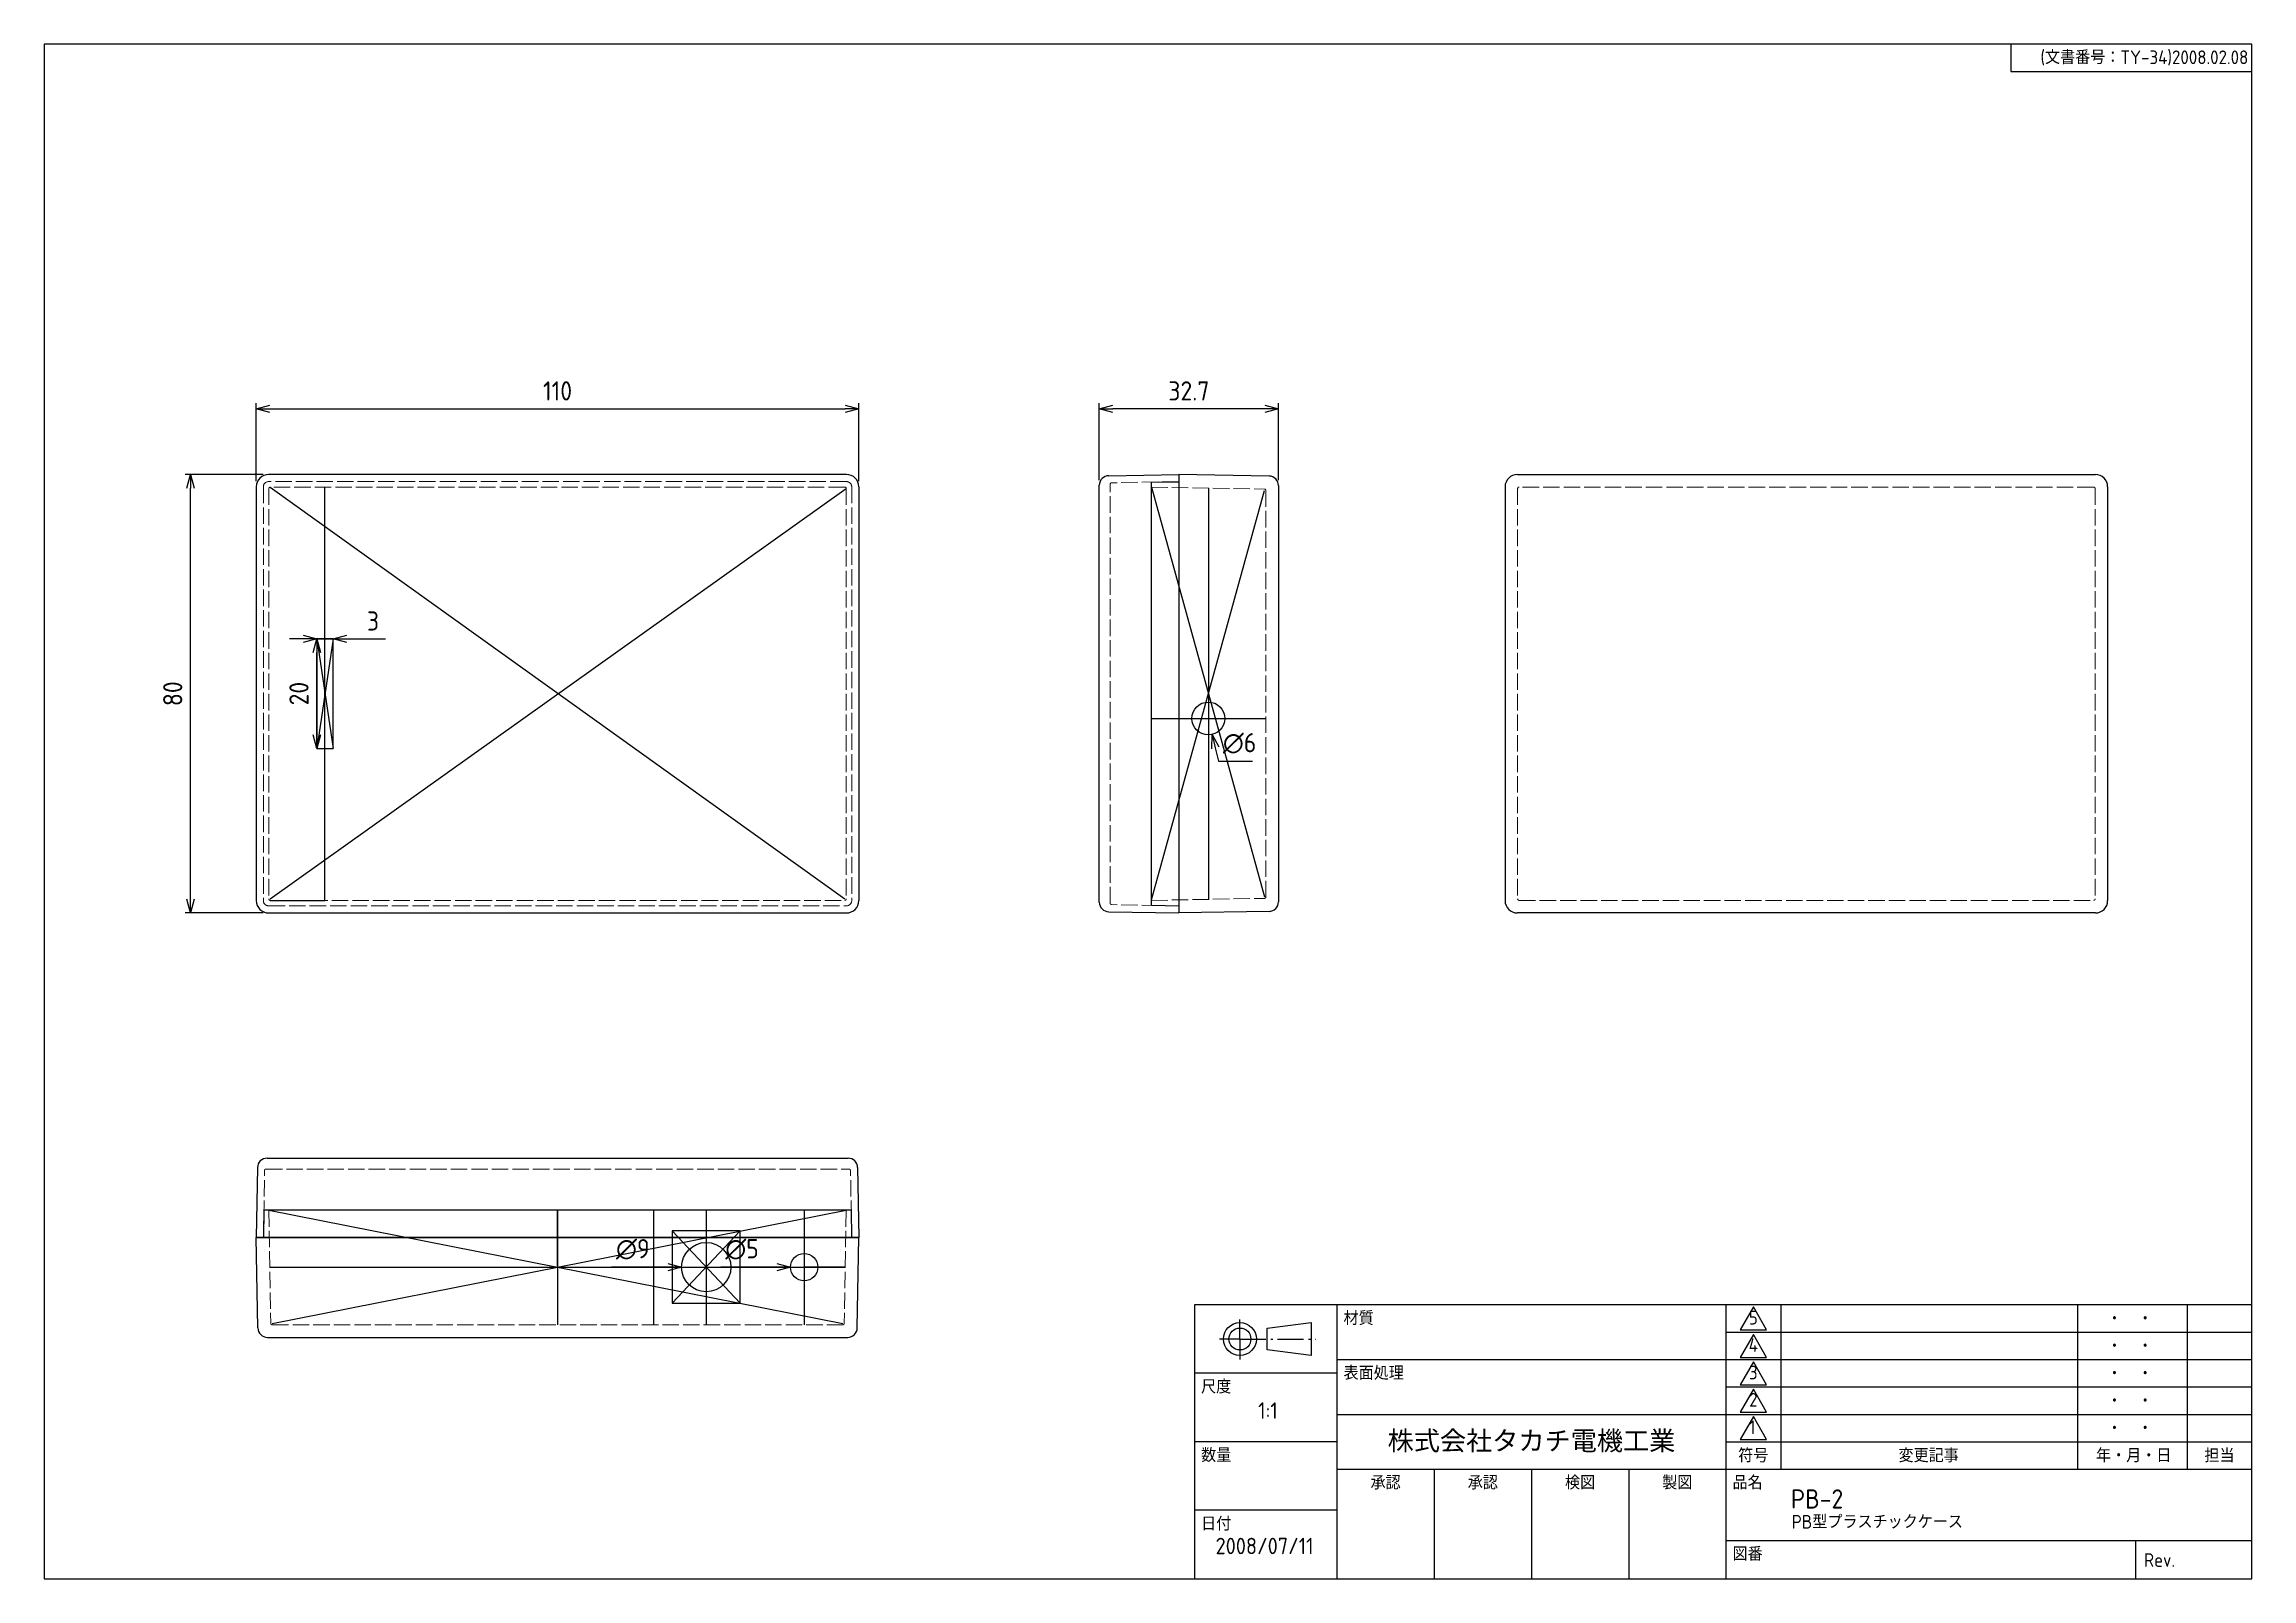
# Model space of a CAD drawing. Header units: millimetres. Extents: x 0 to 403, y 0 to 280.
import ezdxf
from ezdxf.enums import TextEntityAlignment as Align

# ---------------------------------------------------------------- set-up
doc = ezdxf.new("R2010")
doc.units = ezdxf.units.MM
doc.linetypes.add('AM_ISO02W050x2', pattern=[3.75, 3, -0.75])
doc.linetypes.add('gen7a', pattern=[6.875, 4.75, -0.875, 0.375, -0.875])
for name, color, linetype in [('7A', 4, 'gen7a'), ('Anno', 7, 'Continuous'), ('Guide', 11, 'Continuous'), ('Guide2', 7, 'Continuous'), ('Hole', 7, 'Continuous'), ('RAHM2', 1, 'Continuous')]:
    doc.layers.add(name, color=color, linetype=linetype)
for name, color, linetype, lineweight in [('AM_5', 3, 'Continuous', 25), ('上ｶﾊﾞｰ', 7, 'Continuous', 25), ('上ｶﾊﾞｰ0', 7, 'AM_ISO02W050x2', 13), ('下ｶﾊﾞｰ', 2, 'Continuous', 25), ('下ｶﾊﾞｰ0', 2, 'AM_ISO02W050x2', 13)]:
    doc.layers.add(name, color=color, linetype=linetype, lineweight=lineweight)
doc.styles.get("Standard").update_dxf_attribs({"font": 'ISOCP.SHX', "bigfont": 'EXTFONT.SHX'})
doc.dimstyles.new('AM_ISO', dxfattribs={"dimtxt": 3.5, "dimasz": 2.5, "dimexe": 1, "dimexo": 1, "dimgap": 1.5, "dimtad": 1, "dimdsep": 46, "dimtxsty": 'Standard', "dimblk": 'OPEN30', "dimcen": 0, "dimclrd": 3, "dimclre": 3, "dimclrt": 2, "dimadec": 0, "dimazin": 2, "dimtp": 0.1, "dimtm": 0.1, "dimtfac": 0.71, "dimtmove": 0, "dimatfit": 3, "dimldrblk": 'OPEN30', "dimfxl": 1, "dimlwd": -1, "dimlwe": -1, "dimarcsym": 0})
doc.dimstyles.new('AM_ISO$3', dxfattribs={"dimtxt": 3.5, "dimasz": 2.5, "dimexe": 1, "dimexo": 1, "dimgap": 1.5, "dimtad": 1, "dimtoh": 1, "dimdsep": 46, "dimtxsty": 'Standard', "dimblk": 'OPEN30', "dimcen": 0, "dimclrd": 3, "dimclre": 3, "dimclrt": 2, "dimadec": 0, "dimazin": 2, "dimtp": 0.1, "dimtm": 0.1, "dimtfac": 0.71, "dimtofl": 0, "dimtmove": 0, "dimatfit": 0, "dimldrblk": 'OPEN30', "dimfxl": 1, "dimlwd": -1, "dimlwe": -1, "dimarcsym": 0})

# ---------------------------------------------------------------- blocks, each defined once
blk = doc.blocks.new('TK-A3')
for p, q in [((359, 280), (359, 275)), ((359, 275), (403, 275))]:
    blk.add_line(p, q)
blk.add_lwpolyline([(0, 0), (403, 0), (403, 280), (0, 280)], close=True)
at = {"insert": (402.36, 276.11), "char_height": 2.5, "width": 43.0784, "attachment_point": 9}
blk.add_mtext('(文書番号：TY-34)2008.02.08', dxfattribs=at)
blk = doc.blocks.new('TK-TITLE')
for p, q in [((-193, 50), (-193, 0)), ((0, 50), (-193, 50)), ((-167, 50), (-167, 0)), ((-96, 50), (-96, 0)), ((0, 0), (0, 50)), ((-179.72, 45.75), (-171.72, 46.75)), ((-179.72, 41.75), (-179.72, 45.75)), ((-171.72, 46.75), (-171.72, 40.75)), ((-171.72, 40.75), (-179.72, 41.75)), ((-167, 37.5), (-193, 37.5)), ((-167, 40), (-96, 40)), ((-167, 30), (-96, 30)), ((-167, 25), (-193, 25)), ((-167, 20), (-96, 20)), ((-149.25, 20), (-149.25, 0)), ((-131.5, 20), (-131.5, 0)), ((-113.75, 20), (-113.75, 0)), ((-96, 20), (0, 20)), ((-167, 12.5), (-193, 12.5)), ((-96, 7), (0, 7)), ((-21.18, 0), (-21.18, 7)), ((-193, 0), (0, 0))]:
    blk.add_line(p, q)
for radius in [3, 2]:
    blk.add_circle((-184.72, 43.75), radius)
at = {"layer": '7A'}
for q in [(-184.72, 47.32), (-188.44, 43.75), (-170.94, 43.75), (-184.72, 40.04)]:
    blk.add_line((-184.72, 43.75), q, dxfattribs=at)
at = {"layer": 'RAHM2'}
for p, q in [((-91, 49.6), (-93.42, 45.4)), ((-88.58, 45.4), (-91, 49.6)), ((-86, 50), (-86, 20)), ((-31.82, 50), (-31.82, 20)), ((-11.82, 50), (-11.82, 20)), ((-96, 45), (0, 45)), ((-93.42, 45.4), (-88.58, 45.4)), ((-91, 44.6), (-93.42, 40.4)), ((-88.58, 40.4), (-91, 44.6)), ((-93.42, 40.4), (-88.58, 40.4)), ((-96, 40), (0, 40)), ((-91, 39.6), (-93.42, 35.4)), ((-88.58, 35.4), (-91, 39.6)), ((-96, 35), (0, 35)), ((-93.42, 35.4), (-88.58, 35.4)), ((-91, 34.6), (-93.42, 30.4)), ((-88.58, 30.4), (-91, 34.6)), ((-96, 30), (0, 30)), ((-93.42, 30.4), (-88.58, 30.4)), ((-91, 29.6), (-93.42, 25.4)), ((-88.58, 25.4), (-91, 29.6)), ((-96, 25), (0, 25)), ((-93.42, 25.4), (-88.58, 25.4))]:
    blk.add_line(p, q, dxfattribs=at)
at = {"insert": (-131.5, 25), "char_height": 3.5, "width": 60, "attachment_point": 5}
blk.add_mtext('\\fＭＳ ゴシック|b0|i0|c128|p49;株式会社タカチ電機工業', dxfattribs=at)
for tag, p, height in [('GEN-TITLE-MAT1', (-148.96, 43.3), 3), ('GEN-TITLE-MAT2', (-148.96, 33.3), 3), ('GEN-TITLE-DES1', (-84.14, 12.83), 3.5), ('GEN-TITLE-DES2', (-84, 9.15), 2.5), ('GEN-TITLE-NR1', (-84, 2), 3), ('GEN-TITLE-NR2', (-8, 1.71), 2.5)]:
    blk.add_attdef(tag, p, '', height=height)
for tag, p in [('GEN-TITLE-SCA', (-177.82, 28.3)), ('GEN-TITLE-QTY', (-175.61, 15.8))]:
    blk.add_attdef(tag, text='', height=3).set_placement(p, align=Align.BOTTOM_RIGHT)
blk.add_attdef('GEN-TITLE-DAT', text='', height=3).set_placement((-180.22, 3.59), align=Align.BOTTOM_CENTER)
at = {"layer": 'RAHM2'}
for s, p in [('5', (-91, 45.65)), ('4', (-91, 40.65)), ('3', (-91, 35.65)), ('2', (-91, 30.65)), ('1', (-91.19, 25.65))]:
    blk.add_text(s, height=2.5, dxfattribs=at).set_placement(p, align=Align.BOTTOM_CENTER)
at = {"layer": 'RAHM2', "char_height": 2.5}
for s, insert, width, attachment_point in [('材質', (-165.8, 48.8), 60, 1), ('・  ・   ', (-22.28, 47.5), 20, 5), ('・  ・   ', (-22.28, 42.5), 20, 5), ('尺度', (-191.8, 36.3), 20, 1), ('表面処理', (-165.8, 38.8), 60, 1), ('・  ・   ', (-22.28, 37.5), 20, 5), ('・  ・   ', (-22.28, 32.5), 20, 5), ('・  ・   ', (-22.28, 27.5), 20, 5), ('数量', (-191.8, 23.8), 20, 1), ('符号', (-91, 22.5), 10, 5), ('変更記事', (-59, 22.5), 45, 5), ('年・月・日', (-21.56, 22.5), 20, 5), ('担当', (-5.91, 22.5), 15, 5), ('承認', (-158.13, 18.8), 17, 2), ('承認', (-140.38, 18.8), 17, 2), ('検図', (-122.63, 18.8), 17, 2), ('製図', (-104.88, 18.8), 17, 2), ('品名', (-94.8, 18.8), 90, 1), ('日付', (-191.8, 11.3), 60, 1), ('図番', (-94.8, 5.8), 90, 1), ('Rev.', (-16.86, 3.43), 7.9365, 5)]:
    blk.add_mtext(s, dxfattribs=dict(at, insert=insert, width=width, attachment_point=attachment_point))
blk = doc.blocks.new('_Open30')
at = {"color": 0, "linetype": 'ByBlock', "lineweight": -2}
for p, q in [((-1, 0.27), (0, 0)), ((0, 0), (-1, -0.27)), ((0, 0), (-1, 0))]:
    blk.add_line(p, q, dxfattribs=at)
blk = doc.blocks.new('*D6')
at = {"layer": 'AM_5', "color": 3, "transparency": 16777216}
for p, q in [((39.97, 201.49), (25.72, 201.49)), ((26.72, 123.99), (26.72, 198.99)), ((39.97, 121.49), (25.72, 121.49))]:
    blk.add_line(p, q, dxfattribs=at)
at = {"layer": 'Defpoints', "color": 0, "transparency": 16777216}
for p in [(26.72, 201.49), (40.97, 201.49), (40.97, 121.49)]:
    blk.add_point(p, dxfattribs=at)
at = {"layer": 'AM_5', "color": 3, "transparency": 16777216, "xscale": 2.5, "yscale": 2.5, "zscale": 2.5}
for p, rotation in [((26.72, 201.49), 90), ((26.72, 121.49), 270)]:
    blk.add_blockref('_Open30', p, dxfattribs=dict(at, rotation=rotation))
at = {"layer": 'AM_5', "color": 2, "transparency": 16777216, "insert": (23.47, 161.49), "char_height": 3.5, "attachment_point": 5, "rotation": 90}
blk.add_mtext('80', dxfattribs=at)
blk = doc.blocks.new('*D7')
at = {"layer": 'AM_5', "color": 3, "transparency": 16777216}
for p, q in [((38.72, 200.24), (38.72, 214.49)), ((148.72, 200.24), (148.72, 214.49)), ((41.22, 213.49), (146.22, 213.49))]:
    blk.add_line(p, q, dxfattribs=at)
at = {"layer": 'Defpoints', "color": 0, "transparency": 16777216}
for p in [(148.72, 213.49), (38.72, 199.24), (148.72, 199.24)]:
    blk.add_point(p, dxfattribs=at)
at = {"layer": 'AM_5', "color": 3, "transparency": 16777216, "xscale": 2.5, "yscale": 2.5, "zscale": 2.5, "rotation": 180}
blk.add_blockref('_Open30', (38.72, 213.49), dxfattribs=at)
at = {"layer": 'AM_5', "color": 3, "transparency": 16777216, "xscale": 2.5, "yscale": 2.5, "zscale": 2.5}
blk.add_blockref('_Open30', (148.72, 213.49), dxfattribs=at)
at = {"layer": 'AM_5', "color": 2, "transparency": 16777216, "insert": (93.72, 216.74), "char_height": 3.5, "attachment_point": 5}
blk.add_mtext('110', dxfattribs=at)
blk = doc.blocks.new('*D8')
at = {"layer": 'AM_5', "color": 3, "transparency": 16777216}
for p, q in [((192.61, 200.45), (192.61, 214.49)), ((225.31, 200.45), (225.31, 214.49)), ((222.81, 213.49), (195.11, 213.49))]:
    blk.add_line(p, q, dxfattribs=at)
at = {"layer": 'Defpoints', "color": 0, "transparency": 16777216}
for p in [(192.61, 213.49), (192.61, 199.45), (225.31, 199.45)]:
    blk.add_point(p, dxfattribs=at)
at = {"layer": 'AM_5', "color": 3, "transparency": 16777216, "xscale": 2.5, "yscale": 2.5, "zscale": 2.5, "rotation": 180}
blk.add_blockref('_Open30', (192.61, 213.49), dxfattribs=at)
at = {"layer": 'AM_5', "color": 3, "transparency": 16777216, "xscale": 2.5, "yscale": 2.5, "zscale": 2.5}
blk.add_blockref('_Open30', (225.31, 213.49), dxfattribs=at)
at = {"layer": 'AM_5', "color": 2, "transparency": 16777216, "insert": (208.96, 216.74), "char_height": 3.5, "attachment_point": 5}
blk.add_mtext('32.7', dxfattribs=at)
blk = doc.blocks.new('*D11')
at = {"layer": 'Anno', "color": 3, "transparency": 16777216}
blk.add_line((113.86, 56.87), (103.56, 56.87), dxfattribs=at)
at = {"layer": 'Defpoints', "color": 0, "transparency": 16777216}
for p in [(116.36, 56.87), (125.36, 56.87)]:
    blk.add_point(p, dxfattribs=at)
at = {"layer": 'Anno', "color": 3, "transparency": 16777216, "xscale": 2.5, "yscale": 2.5, "zscale": 2.5}
blk.add_blockref('_Open30', (116.36, 56.87), dxfattribs=at)
at = {"layer": 'Anno', "color": 2, "transparency": 16777216, "insert": (107.46, 60.12), "char_height": 3.5, "attachment_point": 5}
blk.add_mtext('∅9', dxfattribs=at)
blk = doc.blocks.new('*D12')
at = {"layer": 'Anno', "color": 3, "transparency": 16777216}
blk.add_line((133.73, 56.87), (123.54, 56.87), dxfattribs=at)
at = {"layer": 'Defpoints', "color": 0, "transparency": 16777216}
for p in [(136.23, 56.87), (141.23, 56.87)]:
    blk.add_point(p, dxfattribs=at)
at = {"layer": 'Anno', "color": 3, "transparency": 16777216, "xscale": 2.5, "yscale": 2.5, "zscale": 2.5}
blk.add_blockref('_Open30', (136.23, 56.87), dxfattribs=at)
at = {"layer": 'Anno', "color": 2, "transparency": 16777216, "insert": (127.39, 60.12), "char_height": 3.5, "attachment_point": 5}
blk.add_mtext('∅5', dxfattribs=at)
blk = doc.blocks.new('*D13')
at = {"layer": 'Anno', "color": 3, "transparency": 16777216}
for p, q in [((213.78, 151.62), (214.35, 149.19)), ((214.35, 149.19), (220.58, 149.19))]:
    blk.add_line(p, q, dxfattribs=at)
at = {"layer": 'Defpoints', "color": 0, "transparency": 16777216}
for p in [(211.83, 159.89), (213.21, 154.05)]:
    blk.add_point(p, dxfattribs=at)
at = {"layer": 'Anno', "color": 3, "transparency": 16777216, "xscale": 2.5, "yscale": 2.5, "zscale": 2.5, "rotation": 103.2717310208222}
blk.add_blockref('_Open30', (213.21, 154.05), dxfattribs=at)
at = {"layer": 'Anno', "color": 2, "transparency": 16777216, "insert": (218.22, 152.44), "char_height": 3.5, "attachment_point": 5}
blk.add_mtext('∅6', dxfattribs=at)
blk = doc.blocks.new('*D14')
at = {"layer": 'Defpoints', "color": 0, "transparency": 16777216}
for p in [(49.77, 171.51), (52.77, 171.51), (52.77, 171.51)]:
    blk.add_point(p, dxfattribs=at)
at = {"layer": 'Hole', "color": 3, "transparency": 16777216}
for p, q in [((47.27, 171.51), (44.77, 171.51)), ((49.77, 171.51), (52.77, 171.51)), ((55.27, 171.51), (62.31, 171.51))]:
    blk.add_line(p, q, dxfattribs=at)
at = {"layer": 'Hole', "color": 3, "transparency": 16777216, "xscale": 2.5, "yscale": 2.5, "zscale": 2.5}
blk.add_blockref('_Open30', (49.77, 171.51), dxfattribs=at)
at = {"layer": 'Hole', "color": 3, "transparency": 16777216, "xscale": 2.5, "yscale": 2.5, "zscale": 2.5, "rotation": 180}
blk.add_blockref('_Open30', (52.77, 171.51), dxfattribs=at)
at = {"layer": 'Hole', "color": 2, "transparency": 16777216, "insert": (60.04, 174.76), "char_height": 3.5, "attachment_point": 5}
blk.add_mtext('3', dxfattribs=at)
blk = doc.blocks.new('*D15')
at = {"layer": 'Defpoints', "color": 0, "transparency": 16777216}
for p in [(49.77, 171.51), (49.77, 171.51), (49.77, 151.51)]:
    blk.add_point(p, dxfattribs=at)
at = {"layer": 'Hole', "color": 3, "transparency": 16777216}
blk.add_line((49.77, 154.01), (49.77, 169.01), dxfattribs=at)
at = {"layer": 'Hole', "color": 3, "transparency": 16777216, "xscale": 2.5, "yscale": 2.5, "zscale": 2.5}
for p, rotation in [((49.77, 171.51), 90), ((49.77, 151.51), 270)]:
    blk.add_blockref('_Open30', p, dxfattribs=dict(at, rotation=rotation))
at = {"layer": 'Hole', "color": 2, "transparency": 16777216, "insert": (46.51, 161.51), "char_height": 3.5, "attachment_point": 5, "rotation": 90}
blk.add_mtext('20', dxfattribs=at)

msp = doc.modelspace()

# ---------------------------------------------------------------- linework, layer by layer
for p, q in [((212.517, 199.009), (212.517, 123.972)), ((202.113, 156.972), (223.013, 156.972))]:
    msp.add_line(p, q)
at = {"layer": 'Guide'}
for p, q in [((41.265, 199.19), (146.165, 124.04)), ((41.265, 124.04), (146.415, 198.94)), ((202.113, 199.19), (222.763, 124.401)), ((202.113, 123.878), (222.763, 198.58)), ((49.765, 171.508), (52.765, 151.508)), ((52.765, 171.508), (49.765, 151.508)), ((41.265, 123.79), (51.265, 123.79)), ((41.015, 67.251), (145.805, 46.601)), ((41.626, 46.601), (146.415, 67.251)), ((93.715, 56.866), (93.715, 67.251)), ((93.715, 67.251), (93.715, 46.351)), ((111.234, 67.251), (111.234, 46.351)), ((114.656, 63.466), (127.056, 50.266)), ((127.056, 63.466), (114.656, 50.266)), ((146.234, 56.866), (138.734, 56.866))]:
    msp.add_line(p, q, dxfattribs=at)
msp.add_lwpolyline([(114.656, 50.266), (127.056, 50.266), (127.056, 63.466), (114.656, 63.466)], close=True, dxfattribs=at)
at = {"layer": 'Guide2'}
for p, q in [((51.265, 123.79), (51.265, 199.19)), ((138.734, 67.251), (138.734, 46.351)), ((41.196, 56.866), (146.234, 56.866))]:
    msp.add_line(p, q, dxfattribs=at)
msp.add_lwpolyline([(49.765, 151.508), (52.765, 151.508), (52.765, 171.508), (49.765, 171.508)], close=True, dxfattribs=at)
at = {"layer": 'Hole'}
msp.add_line((120.856, 67.251), (120.856, 46.351), dxfattribs=at)
for centre, radius in [((212.517, 156.972), 3), ((120.856, 56.866), 4.5), ((138.734, 56.866), 2.5)]:
    msp.add_circle(centre, radius, dxfattribs=at)
at = {"layer": '上ｶﾊﾞｰ'}
for p, q in [((38.715, 199.24), (38.715, 123.74)), ((146.465, 201.49), (40.965, 201.49)), ((148.715, 199.24), (148.715, 123.74)), ((192.613, 123.463), (192.613, 199.517)), ((194.333, 201.267), (207.113, 201.49)), ((207.113, 201.49), (207.113, 121.49)), ((40.965, 121.49), (146.465, 121.49)), ((194.333, 121.713), (207.113, 121.49)), ((40.688, 76.751), (146.742, 76.751)), ((38.938, 75.031), (38.715, 62.251)), ((148.492, 75.031), (148.715, 62.251)), ((148.715, 62.251), (38.715, 62.251))]:
    msp.add_line(p, q, dxfattribs=at)
for centre, radius, start, end in [((40.965, 199.24), 2.25, 90, 180), ((146.465, 199.24), 2.25, 360, 90), ((194.363, 199.517), 1.75, 91, 180), ((40.965, 123.74), 2.25, 180, 270), ((146.465, 123.74), 2.25, 270, 0), ((194.363, 123.463), 1.75, 180, 269), ((40.688, 75.001), 1.75, 90, 179), ((146.742, 75.001), 1.75, 1, 90)]:
    msp.add_arc(centre, radius, start, end, dxfattribs=at)
at = {"layer": '上ｶﾊﾞｰ0'}
for p, q in [((40.015, 199.24), (40.015, 123.74)), ((146.465, 200.19), (40.965, 200.19)), ((147.415, 199.24), (147.415, 123.74)), ((194.613, 123.254), (194.613, 199.726)), ((207.113, 200.19), (194.859, 199.976)), ((40.965, 122.79), (146.465, 122.79)), ((207.113, 122.79), (194.859, 123.004)), ((40.015, 62.251), (40.229, 74.505)), ((40.479, 74.751), (146.951, 74.751)), ((147.415, 62.251), (147.201, 74.505))]:
    msp.add_line(p, q, dxfattribs=at)
for centre, radius, start, end in [((40.965, 199.24), 0.95, 90, 180), ((146.465, 199.24), 0.95, 360, 90), ((194.863, 199.726), 0.25, 91, 180), ((40.965, 123.74), 0.95, 180, 270), ((146.465, 123.74), 0.95, 270, 0), ((194.863, 123.254), 0.25, 180, 269), ((40.479, 74.501), 0.25, 90, 179), ((146.951, 74.501), 0.25, 1, 90)]:
    msp.add_arc(centre, radius, start, end, dxfattribs=at)
at = {"layer": '下ｶﾊﾞｰ'}
for p, q in [((202.113, 200.09), (207.113, 200.178)), ((202.113, 122.89), (202.113, 200.09)), ((223.594, 201.203), (207.113, 201.49)), ((207.113, 201.49), (207.113, 121.49)), ((225.313, 199.453), (225.313, 123.528)), ((266.68, 199.24), (266.68, 123.74)), ((268.93, 201.49), (374.43, 201.49)), ((376.68, 199.24), (376.68, 123.74)), ((202.113, 122.89), (207.113, 122.803)), ((223.594, 121.778), (207.113, 121.49)), ((374.43, 121.49), (268.93, 121.49)), ((40.115, 67.251), (40.028, 62.251)), ((147.315, 67.251), (40.115, 67.251)), ((147.315, 67.251), (147.402, 62.251)), ((39.003, 45.77), (38.715, 62.251)), ((38.715, 62.251), (148.715, 62.251)), ((148.427, 45.77), (148.715, 62.251)), ((40.753, 44.051), (146.678, 44.051))]:
    msp.add_line(p, q, dxfattribs=at)
for centre, radius, start, end in [((223.563, 199.453), 1.75, 0, 89), ((268.93, 199.24), 2.25, 90, 180), ((374.43, 199.24), 2.25, 360, 90), ((223.563, 123.528), 1.75, 271, 0), ((268.93, 123.74), 2.25, 180, 270), ((374.43, 123.74), 2.25, 270, 0), ((40.753, 45.801), 1.75, 181, 270), ((146.678, 45.801), 1.75, 270, 359)]:
    msp.add_arc(centre, radius, start, end, dxfattribs=at)
at = {"layer": '下ｶﾊﾞｰ0'}
for p, q in [((41.015, 198.94), (41.015, 124.04)), ((146.165, 199.19), (41.265, 199.19)), ((146.415, 198.94), (146.415, 124.04)), ((202.113, 199.19), (222.768, 198.83)), ((223.013, 198.58), (223.013, 124.401)), ((268.98, 198.94), (268.98, 124.04)), ((374.13, 199.19), (269.23, 199.19)), ((374.38, 198.94), (374.38, 124.04)), ((41.265, 123.79), (146.165, 123.79)), ((202.113, 123.79), (222.768, 124.151)), ((269.23, 123.79), (374.13, 123.79)), ((41.015, 67.251), (41.376, 46.597)), ((146.415, 67.251), (146.055, 46.597)), ((41.626, 46.351), (145.805, 46.351))]:
    msp.add_line(p, q, dxfattribs=at)
for centre, start, end in [((41.265, 198.94), 90, 180), ((146.165, 198.94), 0, 90), ((222.763, 198.58), 0, 89), ((269.23, 198.94), 90, 180), ((374.13, 198.94), 0, 90), ((41.265, 124.04), 180, 270), ((146.165, 124.04), 270, 0), ((222.763, 124.401), 271, 0), ((269.23, 124.04), 180, 270), ((374.13, 124.04), 270, 0), ((41.626, 46.601), 181, 270), ((145.805, 46.601), 270, 359)]:
    msp.add_arc(centre, 0.25, start, end, dxfattribs=at)

# ---------------------------------------------------------------- block references
at = {"lineweight": 0}
msp.add_blockref('TK-A3', (0, 0), dxfattribs=at)
msp.add_blockref('TK-TITLE', (403, 0), dxfattribs=at).add_auto_attribs({'GEN-TITLE-DAT': '2008/07/11', 'GEN-TITLE-SCA': '1:1', 'GEN-TITLE-DES2': 'PB型プラスチックケース', 'GEN-TITLE-DES1': 'PB-2'})

# ---------------------------------------------------------------- dimensions: what is measured, and where the dimension line sits
at = {"layer": 'AM_5'}
for base, p1, p2, picture, middle in [((148.715, 213.49), (38.715, 199.24), (148.715, 199.24), '*D7', (93.715, 216.74)), ((192.613, 213.49), (225.313, 199.453), (192.613, 199.453), '*D8', (208.963, 216.741))]:
    dim = msp.add_linear_dim(base=base, p1=p1, p2=p2, dimstyle='AM_ISO', dxfattribs=at)
    dim.commit()
    dim.dimension.update_dxf_attribs({"geometry": picture, "text_midpoint": middle})
dim = msp.add_linear_dim(base=(26.715, 201.49), p1=(40.965, 121.49), p2=(40.965, 201.49), angle=90, dimstyle='AM_ISO', dxfattribs=at)
dim.commit()
dim.dimension.update_dxf_attribs({"geometry": '*D6', "text_midpoint": (23.465, 161.49)})
at = {"layer": 'Anno'}
for p1, p2, picture, middle in [((211.828, 159.892), (213.205, 154.052), '*D13', (218.215, 149.186)), ((125.356, 56.866), (116.356, 56.866), '*D11', (107.456, 56.866)), ((141.234, 56.866), (136.234, 56.866), '*D12', (127.386, 56.866))]:
    dim = msp.add_diameter_dim_2p(p1=p1, p2=p2, dimstyle='AM_ISO$3', dxfattribs=at)
    dim.commit()
    dim.dimension.update_dxf_attribs({"geometry": picture, "text_midpoint": middle, "dimtype": 163})
at = {"layer": 'Hole'}
dim = msp.add_linear_dim(base=(52.765, 171.508), p1=(49.765, 171.508), p2=(52.765, 171.508), dimstyle='AM_ISO', dxfattribs=at)
dim.commit()
dim.dimension.update_dxf_attribs({"geometry": '*D14', "text_midpoint": (60.038, 174.758)})
dim = msp.add_linear_dim(base=(49.765, 171.508), p1=(49.765, 151.508), p2=(49.765, 171.508), angle=90, dimstyle='AM_ISO', dxfattribs=at)
dim.commit()
dim.dimension.update_dxf_attribs({"geometry": '*D15', "text_midpoint": (46.515, 161.508)})

doc.saveas('drawing.dxf')
